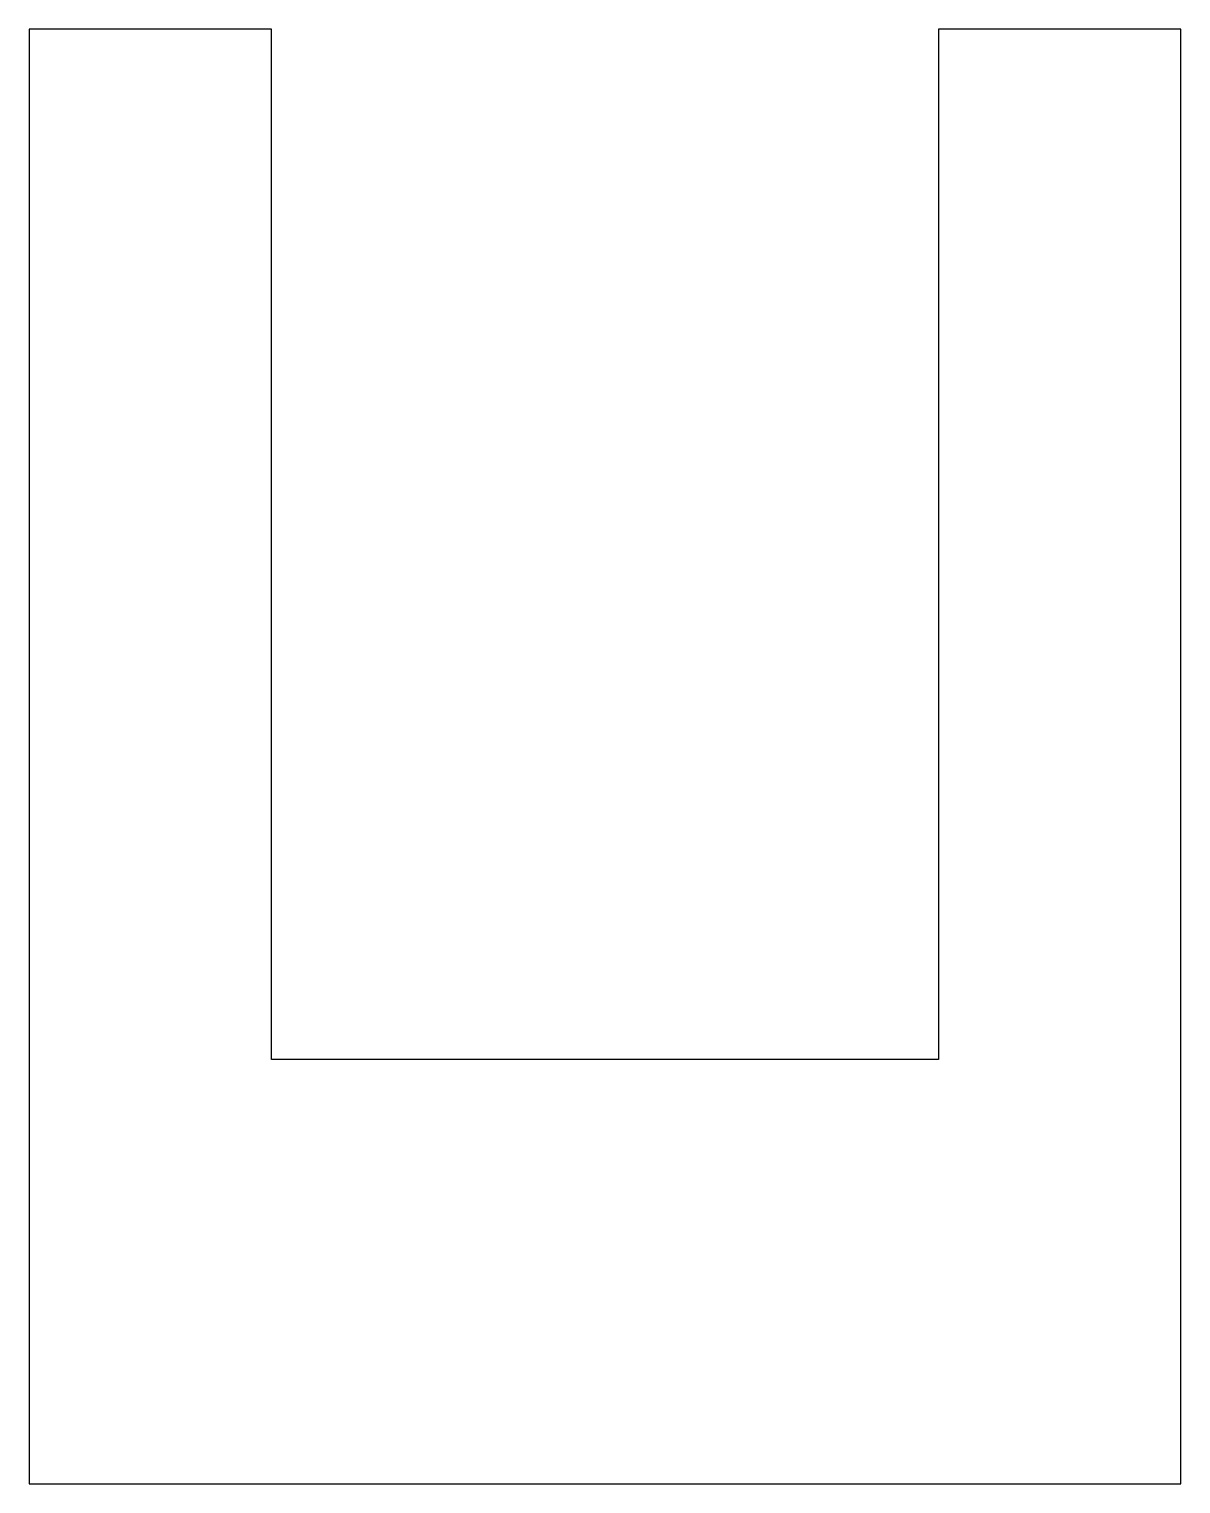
# Model space of a CAD drawing. Extents: x 0 to 19, y 0 to 24.
import ezdxf

# ---------------------------------------------------------------- set-up
doc = ezdxf.new("R2010")
doc.units = 0
doc.layers.add('Layer_1', color=7, linetype='CONTINUOUS')

msp = doc.modelspace()

# ---------------------------------------------------------------- linework, layer by layer
at = {"layer": 'Layer_1', "color": 7}
for p, q in [((0, 23.999874), (0, 0.000001)), ((4.000167, 23.999874), (0, 23.999874)), ((4.000167, 6.999874), (4.000167, 23.999874)), ((15.000615, 23.999874), (15.000219, 6.999874)), ((19.000233, 23.999874), (15.000615, 23.999874)), ((18.999838, 0.000001), (19.000233, 23.999874)), ((15.000219, 6.999874), (4.000167, 6.999874)), ((0, 0.000001), (18.999838, 0.000001))]:
    msp.add_line(p, q, dxfattribs=at)

doc.saveas('drawing.dxf')
